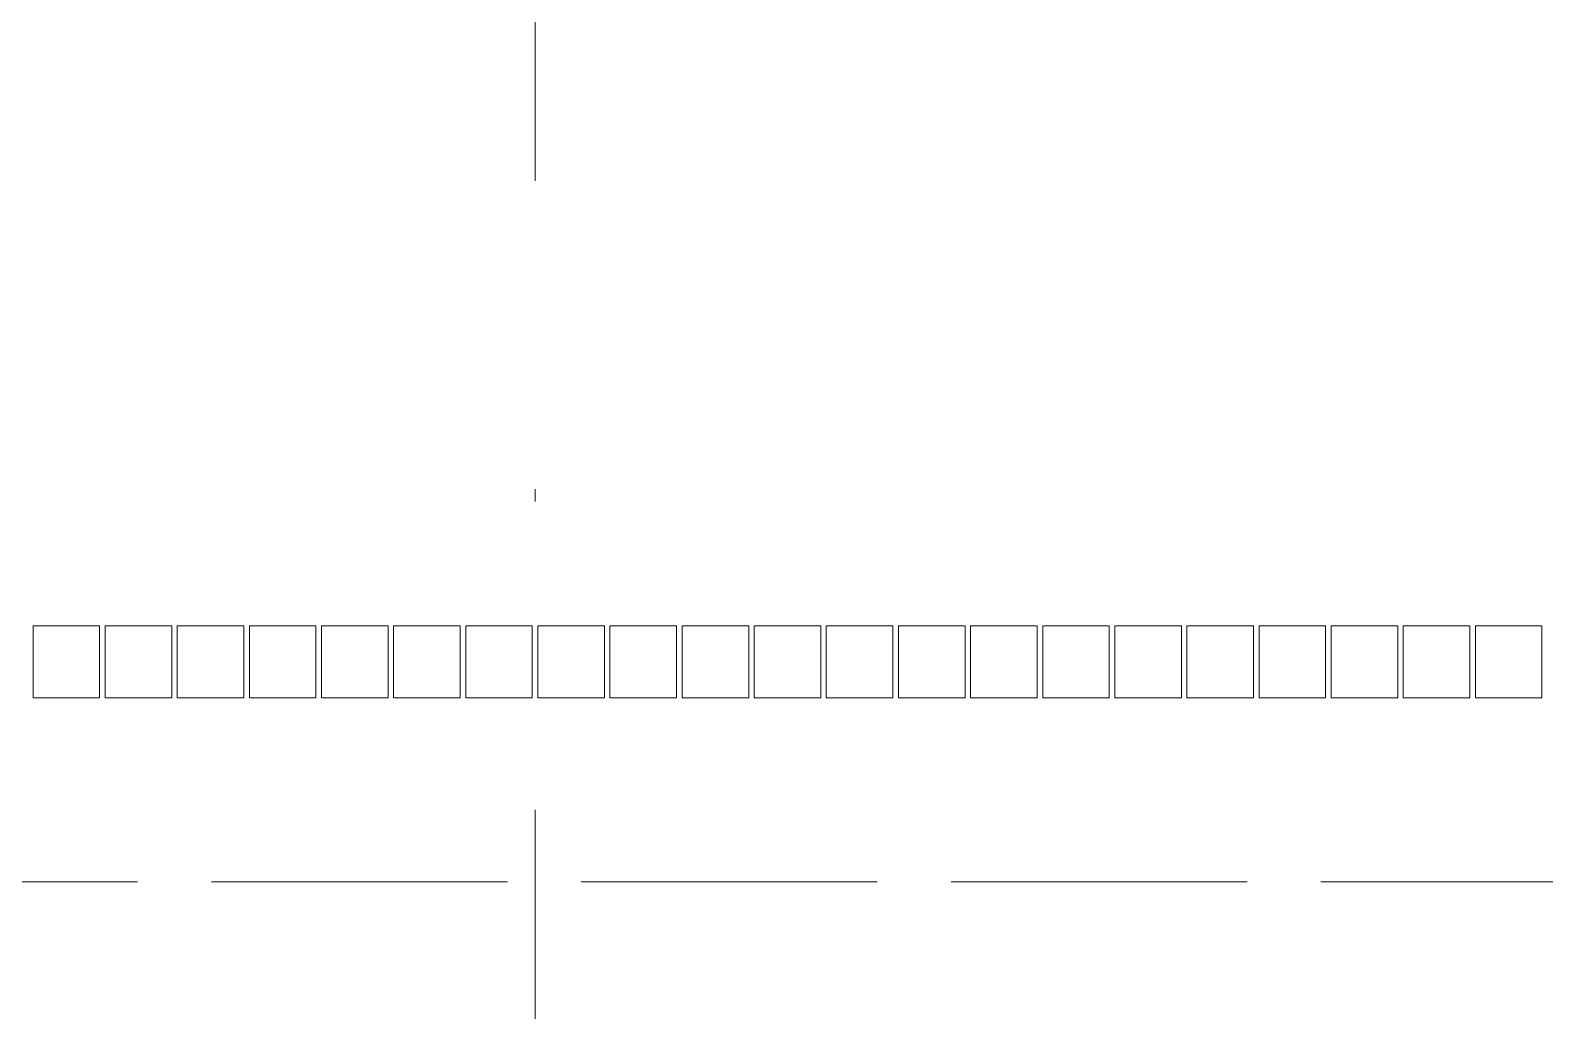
# Model space of a CAD drawing. Extents: x 612 to 1145, y -75 to 210.
# Drawn here: x 998 to 1010.28, y 143.3 to 151.25 of the extents above; entities that cross this region are included whole.
import ezdxf

# ---------------------------------------------------------------- set-up
doc = ezdxf.new("R2010")
doc.units = 0
doc.linetypes.add('ACAD_ISO02W100', pattern=[15, 12, -3])
doc.linetypes.add('DASHDOTX2', pattern=[2, 1, -0.5, 0, -0.5])
doc.layers.add('粗实线', color=7, linetype='CONTINUOUS', lineweight=18)

msp = doc.modelspace()

# ---------------------------------------------------------------- linework, layer by layer
at = {"layer": '粗实线', "color": 1, "linetype": 'DASHDOTX2', "ltscale": 5}
msp.add_line((1002.09328968, 109.62922578), (1002.09328968, 172.00929374), dxfattribs=at)
at = {"layer": '粗实线', "linetype": 'ACAD_ISO02W100', "ltscale": 0.2}
msp.add_line((963.46828968, 144.34414723), (1040.71828968, 144.34414723), dxfattribs=at)
at = {"layer": '粗实线'}
for points in [[(998.56078968, 146.42164723), (998.56078968, 145.83664723), (998.02078968, 145.83664723), (998.02078968, 146.42164723)], [(999.14578968, 146.42164723), (999.14578968, 145.83664723), (998.60578968, 145.83664723), (998.60578968, 146.42164723)], [(999.73078968, 146.42164723), (999.73078968, 145.83664723), (999.19078968, 145.83664723), (999.19078968, 146.42164723)], [(1000.31578968, 146.42164723), (1000.31578968, 145.83664723), (999.77578968, 145.83664723), (999.77578968, 146.42164723)], [(1000.90078968, 146.42164723), (1000.90078968, 145.83664723), (1000.36078968, 145.83664723), (1000.36078968, 146.42164723)], [(1001.48578968, 146.42164723), (1001.48578968, 145.83664723), (1000.94578968, 145.83664723), (1000.94578968, 146.42164723)], [(1002.07078968, 146.42164723), (1002.07078968, 145.83664723), (1001.53078968, 145.83664723), (1001.53078968, 146.42164723)], [(1002.65578968, 146.42164723), (1002.65578968, 145.83664723), (1002.11578968, 145.83664723), (1002.11578968, 146.42164723)], [(1003.24078968, 146.42164723), (1003.24078968, 145.83664723), (1002.70078968, 145.83664723), (1002.70078968, 146.42164723)], [(1003.82578968, 146.42164723), (1003.82578968, 145.83664723), (1003.28578968, 145.83664723), (1003.28578968, 146.42164723)], [(1004.41078968, 146.42164723), (1004.41078968, 145.83664723), (1003.87078968, 145.83664723), (1003.87078968, 146.42164723)], [(1004.99578968, 146.42164723), (1004.99578968, 145.83664723), (1004.45578968, 145.83664723), (1004.45578968, 146.42164723)], [(1005.58078968, 146.42164723), (1005.58078968, 145.83664723), (1005.04078968, 145.83664723), (1005.04078968, 146.42164723)], [(1006.16578968, 146.42164723), (1006.16578968, 145.83664723), (1005.62578968, 145.83664723), (1005.62578968, 146.42164723)], [(1006.75078968, 146.42164723), (1006.75078968, 145.83664723), (1006.21078968, 145.83664723), (1006.21078968, 146.42164723)], [(1007.33578968, 146.42164723), (1007.33578968, 145.83664723), (1006.79578968, 145.83664723), (1006.79578968, 146.42164723)], [(1007.92078968, 146.42164723), (1007.92078968, 145.83664723), (1007.38078968, 145.83664723), (1007.38078968, 146.42164723)], [(1008.50578968, 146.42164723), (1008.50578968, 145.83664723), (1007.96578968, 145.83664723), (1007.96578968, 146.42164723)], [(1009.09078968, 146.42164723), (1009.09078968, 145.83664723), (1008.55078968, 145.83664723), (1008.55078968, 146.42164723)], [(1009.67578968, 146.42164723), (1009.67578968, 145.83664723), (1009.13578968, 145.83664723), (1009.13578968, 146.42164723)], [(1010.26078968, 146.42164723), (1010.26078968, 145.83664723), (1009.72078968, 145.83664723), (1009.72078968, 146.42164723)]]:
    msp.add_lwpolyline(points, close=True, dxfattribs=at)

doc.saveas('drawing.dxf')
